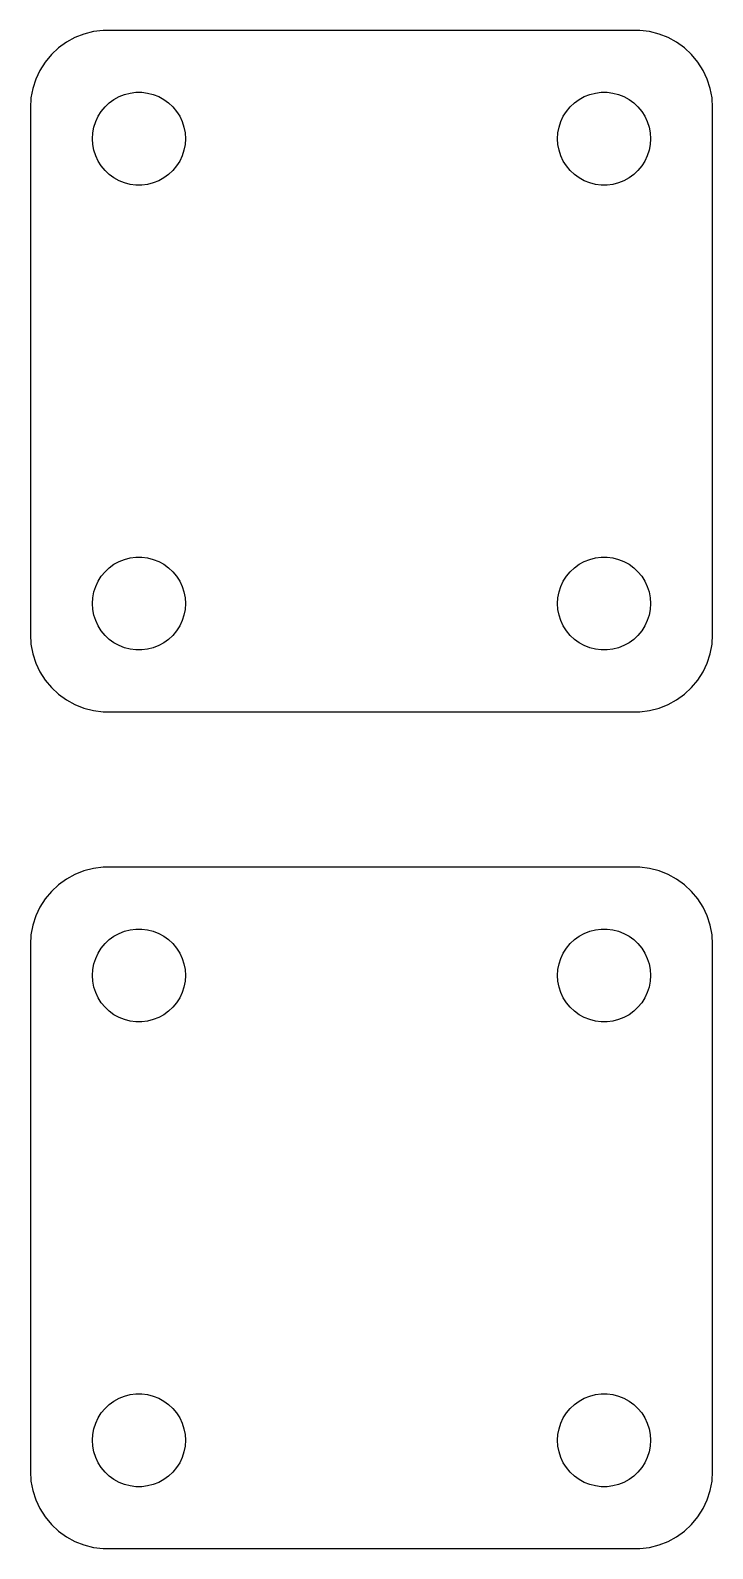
# Model space of a CAD drawing. Header units: metres. Extents: x -22 to 22, y 86 to 184.
import ezdxf

# ---------------------------------------------------------------- set-up
doc = ezdxf.new("R2010")
doc.units = ezdxf.units.M

msp = doc.modelspace()

# ---------------------------------------------------------------- linework, layer by layer
for p, q in [((-19.1289, 183.524), (-19.6791, 183.222)), ((-18.5451, 183.755), (-19.1289, 183.524)), ((-17.9369, 183.911), (-18.5451, 183.755)), ((-17.3139, 183.99), (-17.9369, 183.911)), ((17.3139, 183.99), (-17.3139, 183.99)), ((17.9369, 183.911), (17.3139, 183.99)), ((18.5451, 183.755), (17.9369, 183.911)), ((19.1289, 183.524), (18.5451, 183.755)), ((19.6791, 183.222), (19.1289, 183.524)), ((-20.6448, 182.423), (-21.0451, 181.939)), ((-20.1871, 182.853), (-20.6448, 182.423)), ((-19.6791, 183.222), (-20.1871, 182.853)), ((20.1871, 182.853), (19.6791, 183.222)), ((20.6448, 182.423), (20.1871, 182.853)), ((21.0451, 181.939), (20.6448, 182.423)), ((-21.3815, 181.409), (-21.6489, 180.841)), ((-21.0451, 181.939), (-21.3815, 181.409)), ((21.3815, 181.409), (21.0451, 181.939)), ((21.6489, 180.841), (21.3815, 181.409)), ((-21.6489, 180.841), (-21.8429, 180.243)), ((21.8429, 180.243), (21.6489, 180.841)), ((-21.9606, 179.627), (-22, 179)), ((-21.8429, 180.243), (-21.9606, 179.627)), ((-17.1869, 179.054), (-16.9123, 179.312)), ((-16.9123, 179.312), (-16.6075, 179.533)), ((-16.6075, 179.533), (-16.2773, 179.714)), ((-16.2773, 179.714), (-15.927, 179.853)), ((-15.927, 179.853), (-15.5621, 179.947)), ((-15.5621, 179.947), (-15.1884, 179.994)), ((-15.1884, 179.994), (-14.8116, 179.994)), ((-14.8116, 179.994), (-14.4379, 179.947)), ((-14.4379, 179.947), (-14.0729, 179.853)), ((-14.0729, 179.853), (-13.7227, 179.714)), ((-13.7227, 179.714), (-13.3925, 179.533)), ((-13.3925, 179.533), (-13.0877, 179.312)), ((-13.0877, 179.312), (-12.8131, 179.054)), ((12.8131, 179.054), (13.0877, 179.312)), ((13.0877, 179.312), (13.3925, 179.533)), ((13.3925, 179.533), (13.7227, 179.714)), ((13.7227, 179.714), (14.0729, 179.853)), ((14.0729, 179.853), (14.4379, 179.947)), ((14.4379, 179.947), (14.8116, 179.994)), ((14.8116, 179.994), (15.1884, 179.994)), ((15.1884, 179.994), (15.5621, 179.947)), ((15.5621, 179.947), (15.927, 179.853)), ((15.927, 179.853), (16.2773, 179.714)), ((16.2773, 179.714), (16.6075, 179.533)), ((16.6075, 179.533), (16.9123, 179.312)), ((16.9123, 179.312), (17.1869, 179.054)), ((21.9606, 179.627), (21.8429, 180.243)), ((22, 179), (21.9606, 179.627)), ((-22, 179), (-22, 145)), ((-17.7893, 178.104), (-17.6289, 178.445)), ((-17.6289, 178.445), (-17.427, 178.763)), ((-17.427, 178.763), (-17.1869, 179.054)), ((-12.8131, 179.054), (-12.5729, 178.763)), ((-12.5729, 178.763), (-12.3711, 178.445)), ((-12.3711, 178.445), (-12.2107, 178.104)), ((12.2107, 178.104), (12.3711, 178.445)), ((12.3711, 178.445), (12.5729, 178.763)), ((12.5729, 178.763), (12.8131, 179.054)), ((17.1869, 179.054), (17.427, 178.763)), ((17.427, 178.763), (17.6289, 178.445)), ((17.6289, 178.445), (17.7893, 178.104)), ((22, 145), (22, 179)), ((-18, 177), (-17.9763, 177.376)), ((-17.9763, 177.376), (-17.9057, 177.746)), ((-17.9057, 177.746), (-17.7893, 178.104)), ((-12.2107, 178.104), (-12.0942, 177.746)), ((-12.0942, 177.746), (-12.0237, 177.376)), ((-12.0237, 177.376), (-12, 177)), ((12, 177), (12.0237, 177.376)), ((12.0237, 177.376), (12.0942, 177.746)), ((12.0942, 177.746), (12.2107, 178.104)), ((17.7893, 178.104), (17.9057, 177.746)), ((17.9057, 177.746), (17.9763, 177.376)), ((17.9763, 177.376), (18, 177)), ((-17.9763, 176.624), (-18, 177)), ((-17.9057, 176.254), (-17.9763, 176.624)), ((-12.0237, 176.624), (-12.0942, 176.254)), ((-12, 177), (-12.0237, 176.624)), ((12.0237, 176.624), (12, 177)), ((12.0942, 176.254), (12.0237, 176.624)), ((17.9763, 176.624), (17.9057, 176.254)), ((18, 177), (17.9763, 176.624)), ((-17.7893, 175.896), (-17.9057, 176.254)), ((-17.6289, 175.555), (-17.7893, 175.896)), ((-17.427, 175.237), (-17.6289, 175.555)), ((-12.3711, 175.555), (-12.5729, 175.237)), ((-12.2107, 175.896), (-12.3711, 175.555)), ((-12.0942, 176.254), (-12.2107, 175.896)), ((12.2107, 175.896), (12.0942, 176.254)), ((12.3711, 175.555), (12.2107, 175.896)), ((12.5729, 175.237), (12.3711, 175.555)), ((17.6289, 175.555), (17.427, 175.237)), ((17.7893, 175.896), (17.6289, 175.555)), ((17.9057, 176.254), (17.7893, 175.896)), ((-17.1869, 174.946), (-17.427, 175.237)), ((-16.9123, 174.688), (-17.1869, 174.946)), ((-16.6075, 174.467), (-16.9123, 174.688)), ((-16.2773, 174.286), (-16.6075, 174.467)), ((-13.3925, 174.467), (-13.7227, 174.286)), ((-13.0877, 174.688), (-13.3925, 174.467)), ((-12.8131, 174.946), (-13.0877, 174.688)), ((-12.5729, 175.237), (-12.8131, 174.946)), ((12.8131, 174.946), (12.5729, 175.237)), ((13.0877, 174.688), (12.8131, 174.946)), ((13.3925, 174.467), (13.0877, 174.688)), ((13.7227, 174.286), (13.3925, 174.467)), ((16.6075, 174.467), (16.2773, 174.286)), ((16.9123, 174.688), (16.6075, 174.467)), ((17.1869, 174.946), (16.9123, 174.688)), ((17.427, 175.237), (17.1869, 174.946)), ((-15.927, 174.147), (-16.2773, 174.286)), ((-15.5621, 174.053), (-15.927, 174.147)), ((-15.1884, 174.006), (-15.5621, 174.053)), ((-14.8116, 174.006), (-15.1884, 174.006)), ((-14.4379, 174.053), (-14.8116, 174.006)), ((-14.0729, 174.147), (-14.4379, 174.053)), ((-13.7227, 174.286), (-14.0729, 174.147)), ((14.0729, 174.147), (13.7227, 174.286)), ((14.4379, 174.053), (14.0729, 174.147)), ((14.8116, 174.006), (14.4379, 174.053)), ((15.1884, 174.006), (14.8116, 174.006)), ((15.5621, 174.053), (15.1884, 174.006)), ((15.927, 174.147), (15.5621, 174.053)), ((16.2773, 174.286), (15.927, 174.147)), ((-15.927, 149.853), (-15.5621, 149.947)), ((-15.5621, 149.947), (-15.1884, 149.994)), ((-15.1884, 149.994), (-14.8116, 149.994)), ((-14.8116, 149.994), (-14.4379, 149.947)), ((-14.4379, 149.947), (-14.0729, 149.853)), ((14.0729, 149.853), (14.4379, 149.947)), ((14.4379, 149.947), (14.8116, 149.994)), ((14.8116, 149.994), (15.1884, 149.994)), ((15.1884, 149.994), (15.5621, 149.947)), ((15.5621, 149.947), (15.927, 149.853)), ((-17.427, 148.763), (-17.1869, 149.054)), ((-17.1869, 149.054), (-16.9123, 149.312)), ((-16.9123, 149.312), (-16.6075, 149.533)), ((-16.6075, 149.533), (-16.2773, 149.714)), ((-16.2773, 149.714), (-15.927, 149.853)), ((-14.0729, 149.853), (-13.7227, 149.714)), ((-13.7227, 149.714), (-13.3925, 149.533)), ((-13.3925, 149.533), (-13.0877, 149.312)), ((-13.0877, 149.312), (-12.8131, 149.054)), ((-12.8131, 149.054), (-12.5729, 148.763)), ((12.5729, 148.763), (12.8131, 149.054)), ((12.8131, 149.054), (13.0877, 149.312)), ((13.0877, 149.312), (13.3925, 149.533)), ((13.3925, 149.533), (13.7227, 149.714)), ((13.7227, 149.714), (14.0729, 149.853)), ((15.927, 149.853), (16.2773, 149.714)), ((16.2773, 149.714), (16.6075, 149.533)), ((16.6075, 149.533), (16.9123, 149.312)), ((16.9123, 149.312), (17.1869, 149.054)), ((17.1869, 149.054), (17.427, 148.763)), ((-17.9057, 147.746), (-17.7893, 148.104)), ((-17.7893, 148.104), (-17.6289, 148.445)), ((-17.6289, 148.445), (-17.427, 148.763)), ((-12.5729, 148.763), (-12.3711, 148.445)), ((-12.3711, 148.445), (-12.2107, 148.104)), ((-12.2107, 148.104), (-12.0942, 147.746)), ((12.0942, 147.746), (12.2107, 148.104)), ((12.2107, 148.104), (12.3711, 148.445)), ((12.3711, 148.445), (12.5729, 148.763)), ((17.427, 148.763), (17.6289, 148.445)), ((17.6289, 148.445), (17.7893, 148.104)), ((17.7893, 148.104), (17.9057, 147.746)), ((-18, 147), (-17.9763, 147.376)), ((-17.9763, 146.624), (-18, 147)), ((-17.9763, 147.376), (-17.9057, 147.746)), ((-12.0942, 147.746), (-12.0237, 147.376)), ((-12.0237, 147.376), (-12, 147)), ((-12, 147), (-12.0237, 146.624)), ((12, 147), (12.0237, 147.376)), ((12.0237, 146.624), (12, 147)), ((12.0237, 147.376), (12.0942, 147.746)), ((17.9057, 147.746), (17.9763, 147.376)), ((17.9763, 147.376), (18, 147)), ((18, 147), (17.9763, 146.624)), ((-17.9057, 146.254), (-17.9763, 146.624)), ((-17.7893, 145.896), (-17.9057, 146.254)), ((-12.0942, 146.254), (-12.2107, 145.896)), ((-12.0237, 146.624), (-12.0942, 146.254)), ((12.0942, 146.254), (12.0237, 146.624)), ((12.2107, 145.896), (12.0942, 146.254)), ((17.9057, 146.254), (17.7893, 145.896)), ((17.9763, 146.624), (17.9057, 146.254)), ((-17.6289, 145.555), (-17.7893, 145.896)), ((-17.427, 145.237), (-17.6289, 145.555)), ((-17.1869, 144.946), (-17.427, 145.237)), ((-12.5729, 145.237), (-12.8131, 144.946)), ((-12.3711, 145.555), (-12.5729, 145.237)), ((-12.2107, 145.896), (-12.3711, 145.555)), ((12.3711, 145.555), (12.2107, 145.896)), ((12.5729, 145.237), (12.3711, 145.555)), ((12.8131, 144.946), (12.5729, 145.237)), ((17.427, 145.237), (17.1869, 144.946)), ((17.6289, 145.555), (17.427, 145.237)), ((17.7893, 145.896), (17.6289, 145.555)), ((-22, 145), (-21.9606, 144.373)), ((-21.9606, 144.373), (-21.8429, 143.757)), ((-16.9123, 144.688), (-17.1869, 144.946)), ((-16.6075, 144.467), (-16.9123, 144.688)), ((-16.2773, 144.286), (-16.6075, 144.467)), ((-15.927, 144.147), (-16.2773, 144.286)), ((-15.5621, 144.053), (-15.927, 144.147)), ((-15.1884, 144.006), (-15.5621, 144.053)), ((-14.4379, 144.053), (-14.8116, 144.006)), ((-14.0729, 144.147), (-14.4379, 144.053)), ((-13.7227, 144.286), (-14.0729, 144.147)), ((-13.3925, 144.467), (-13.7227, 144.286)), ((-13.0877, 144.688), (-13.3925, 144.467)), ((-12.8131, 144.946), (-13.0877, 144.688)), ((13.0877, 144.688), (12.8131, 144.946)), ((13.3925, 144.467), (13.0877, 144.688)), ((13.7227, 144.286), (13.3925, 144.467)), ((14.0729, 144.147), (13.7227, 144.286)), ((14.4379, 144.053), (14.0729, 144.147)), ((14.8116, 144.006), (14.4379, 144.053)), ((15.5621, 144.053), (15.1884, 144.006)), ((15.927, 144.147), (15.5621, 144.053)), ((16.2773, 144.286), (15.927, 144.147)), ((16.6075, 144.467), (16.2773, 144.286)), ((16.9123, 144.688), (16.6075, 144.467)), ((17.1869, 144.946), (16.9123, 144.688)), ((21.8429, 143.757), (21.9606, 144.373)), ((21.9606, 144.373), (22, 145)), ((-21.8429, 143.757), (-21.6489, 143.159)), ((-21.6489, 143.159), (-21.3815, 142.591)), ((-14.8116, 144.006), (-15.1884, 144.006)), ((15.1884, 144.006), (14.8116, 144.006)), ((21.3815, 142.591), (21.6489, 143.159)), ((21.6489, 143.159), (21.8429, 143.757)), ((-21.3815, 142.591), (-21.0451, 142.061)), ((21.0451, 142.061), (21.3815, 142.591)), ((-21.0451, 142.061), (-20.6448, 141.577)), ((-20.6448, 141.577), (-20.1871, 141.147)), ((-20.1871, 141.147), (-19.6791, 140.778)), ((19.6791, 140.778), (20.1871, 141.147)), ((20.1871, 141.147), (20.6448, 141.577)), ((20.6448, 141.577), (21.0451, 142.061)), ((-19.6791, 140.778), (-19.1289, 140.476)), ((-19.1289, 140.476), (-18.5451, 140.245)), ((-18.5451, 140.245), (-17.9369, 140.089)), ((17.9369, 140.089), (18.5451, 140.245)), ((18.5451, 140.245), (19.1289, 140.476)), ((19.1289, 140.476), (19.6791, 140.778)), ((-17.9369, 140.089), (-17.3139, 140.01)), ((-17.3139, 140.01), (17.3139, 140.01)), ((17.3139, 140.01), (17.9369, 140.089)), ((-19.1289, 129.524), (-19.6791, 129.222)), ((-18.5451, 129.755), (-19.1289, 129.524)), ((-17.9369, 129.911), (-18.5451, 129.755)), ((-17.3139, 129.99), (-17.9369, 129.911)), ((17.3139, 129.99), (-17.3139, 129.99)), ((17.9369, 129.911), (17.3139, 129.99)), ((18.5451, 129.755), (17.9369, 129.911)), ((19.1289, 129.524), (18.5451, 129.755)), ((19.6791, 129.222), (19.1289, 129.524)), ((-20.6448, 128.423), (-21.0451, 127.939)), ((-20.1871, 128.853), (-20.6448, 128.423)), ((-19.6791, 129.222), (-20.1871, 128.853)), ((20.1871, 128.853), (19.6791, 129.222)), ((20.6448, 128.423), (20.1871, 128.853)), ((21.0451, 127.939), (20.6448, 128.423)), ((-21.3815, 127.409), (-21.6489, 126.841)), ((-21.0451, 127.939), (-21.3815, 127.409)), ((21.3815, 127.409), (21.0451, 127.939)), ((21.6489, 126.841), (21.3815, 127.409)), ((-21.6489, 126.841), (-21.8429, 126.243)), ((21.8429, 126.243), (21.6489, 126.841)), ((-21.9606, 125.627), (-22, 125)), ((-21.8429, 126.243), (-21.9606, 125.627)), ((-16.9123, 125.312), (-16.6075, 125.533)), ((-16.6075, 125.533), (-16.2773, 125.714)), ((-16.2773, 125.714), (-15.927, 125.853)), ((-15.927, 125.853), (-15.5621, 125.947)), ((-15.5621, 125.947), (-15.1884, 125.994)), ((-15.1884, 125.994), (-14.8116, 125.994)), ((-14.8116, 125.994), (-14.4379, 125.947)), ((-14.4379, 125.947), (-14.0729, 125.853)), ((-14.0729, 125.853), (-13.7227, 125.714)), ((-13.7227, 125.714), (-13.3925, 125.533)), ((-13.3925, 125.533), (-13.0877, 125.312)), ((13.0877, 125.312), (13.3925, 125.533)), ((13.3925, 125.533), (13.7227, 125.714)), ((13.7227, 125.714), (14.0729, 125.853)), ((14.0729, 125.853), (14.4379, 125.947)), ((14.4379, 125.947), (14.8116, 125.994)), ((14.8116, 125.994), (15.1884, 125.994)), ((15.1884, 125.994), (15.5621, 125.947)), ((15.5621, 125.947), (15.927, 125.853)), ((15.927, 125.853), (16.2773, 125.714)), ((16.2773, 125.714), (16.6075, 125.533)), ((16.6075, 125.533), (16.9123, 125.312)), ((21.9606, 125.627), (21.8429, 126.243)), ((22, 125), (21.9606, 125.627)), ((-22, 125), (-22, 91)), ((-17.7893, 124.104), (-17.6289, 124.445)), ((-17.6289, 124.445), (-17.427, 124.763)), ((-17.427, 124.763), (-17.1869, 125.054)), ((-17.1869, 125.054), (-16.9123, 125.312)), ((-13.0877, 125.312), (-12.8131, 125.054)), ((-12.8131, 125.054), (-12.5729, 124.763)), ((-12.5729, 124.763), (-12.3711, 124.445)), ((-12.3711, 124.445), (-12.2107, 124.104)), ((12.2107, 124.104), (12.3711, 124.445)), ((12.3711, 124.445), (12.5729, 124.763)), ((12.5729, 124.763), (12.8131, 125.054)), ((12.8131, 125.054), (13.0877, 125.312)), ((16.9123, 125.312), (17.1869, 125.054)), ((17.1869, 125.054), (17.427, 124.763)), ((17.427, 124.763), (17.6289, 124.445)), ((17.6289, 124.445), (17.7893, 124.104)), ((22, 91), (22, 125)), ((-17.9763, 123.376), (-17.9057, 123.746)), ((-17.9057, 123.746), (-17.7893, 124.104)), ((-12.2107, 124.104), (-12.0942, 123.746)), ((-12.0942, 123.746), (-12.0237, 123.376)), ((12.0237, 123.376), (12.0942, 123.746)), ((12.0942, 123.746), (12.2107, 124.104)), ((17.7893, 124.104), (17.9057, 123.746)), ((17.9057, 123.746), (17.9763, 123.376)), ((-18, 123), (-17.9763, 123.376)), ((-17.9763, 122.624), (-18, 123)), ((-17.9057, 122.254), (-17.9763, 122.624)), ((-12.0237, 122.624), (-12.0942, 122.254)), ((-12.0237, 123.376), (-12, 123)), ((-12, 123), (-12.0237, 122.624)), ((12, 123), (12.0237, 123.376)), ((12.0237, 122.624), (12, 123)), ((12.0942, 122.254), (12.0237, 122.624)), ((17.9763, 122.624), (17.9057, 122.254)), ((17.9763, 123.376), (18, 123)), ((18, 123), (17.9763, 122.624)), ((-17.7893, 121.896), (-17.9057, 122.254)), ((-17.6289, 121.555), (-17.7893, 121.896)), ((-17.427, 121.237), (-17.6289, 121.555)), ((-12.3711, 121.555), (-12.5729, 121.237)), ((-12.2107, 121.896), (-12.3711, 121.555)), ((-12.0942, 122.254), (-12.2107, 121.896)), ((12.2107, 121.896), (12.0942, 122.254)), ((12.3711, 121.555), (12.2107, 121.896)), ((12.5729, 121.237), (12.3711, 121.555)), ((17.6289, 121.555), (17.427, 121.237)), ((17.7893, 121.896), (17.6289, 121.555)), ((17.9057, 122.254), (17.7893, 121.896)), ((-17.1869, 120.946), (-17.427, 121.237)), ((-16.9123, 120.688), (-17.1869, 120.946)), ((-16.6075, 120.467), (-16.9123, 120.688)), ((-13.0877, 120.688), (-13.3925, 120.467)), ((-12.8131, 120.946), (-13.0877, 120.688)), ((-12.5729, 121.237), (-12.8131, 120.946)), ((12.8131, 120.946), (12.5729, 121.237)), ((13.0877, 120.688), (12.8131, 120.946)), ((13.3925, 120.467), (13.0877, 120.688)), ((16.9123, 120.688), (16.6075, 120.467)), ((17.1869, 120.946), (16.9123, 120.688)), ((17.427, 121.237), (17.1869, 120.946)), ((-16.2773, 120.286), (-16.6075, 120.467)), ((-15.927, 120.147), (-16.2773, 120.286)), ((-15.5621, 120.053), (-15.927, 120.147)), ((-15.1884, 120.006), (-15.5621, 120.053)), ((-14.8116, 120.006), (-15.1884, 120.006)), ((-14.4379, 120.053), (-14.8116, 120.006)), ((-14.0729, 120.147), (-14.4379, 120.053)), ((-13.7227, 120.286), (-14.0729, 120.147)), ((-13.3925, 120.467), (-13.7227, 120.286)), ((13.7227, 120.286), (13.3925, 120.467)), ((14.0729, 120.147), (13.7227, 120.286)), ((14.4379, 120.053), (14.0729, 120.147)), ((14.8116, 120.006), (14.4379, 120.053)), ((15.1884, 120.006), (14.8116, 120.006)), ((15.5621, 120.053), (15.1884, 120.006)), ((15.927, 120.147), (15.5621, 120.053)), ((16.2773, 120.286), (15.927, 120.147)), ((16.6075, 120.467), (16.2773, 120.286)), ((-17.427, 94.7634), (-17.1869, 95.0536)), ((-17.1869, 95.0536), (-16.9123, 95.3116)), ((-16.9123, 95.3116), (-16.6075, 95.533)), ((-16.6075, 95.533), (-16.2773, 95.7145)), ((-16.2773, 95.7145), (-15.927, 95.8532)), ((-15.927, 95.8532), (-15.5621, 95.9469)), ((-15.5621, 95.9469), (-15.1884, 95.9941)), ((-15.1884, 95.9941), (-14.8116, 95.9941)), ((-14.8116, 95.9941), (-14.4379, 95.9469)), ((-14.4379, 95.9469), (-14.0729, 95.8532)), ((-14.0729, 95.8532), (-13.7227, 95.7145)), ((-13.7227, 95.7145), (-13.3925, 95.533)), ((-13.3925, 95.533), (-13.0877, 95.3116)), ((-13.0877, 95.3116), (-12.8131, 95.0536)), ((-12.8131, 95.0536), (-12.5729, 94.7634)), ((12.5729, 94.7634), (12.8131, 95.0536)), ((12.8131, 95.0536), (13.0877, 95.3116)), ((13.0877, 95.3116), (13.3925, 95.533)), ((13.3925, 95.533), (13.7227, 95.7145)), ((13.7227, 95.7145), (14.0729, 95.8532)), ((14.0729, 95.8532), (14.4379, 95.9469)), ((14.4379, 95.9469), (14.8116, 95.9941)), ((14.8116, 95.9941), (15.1884, 95.9941)), ((15.1884, 95.9941), (15.5621, 95.9469)), ((15.5621, 95.9469), (15.927, 95.8532)), ((15.927, 95.8532), (16.2773, 95.7145)), ((16.2773, 95.7145), (16.6075, 95.533)), ((16.6075, 95.533), (16.9123, 95.3116)), ((16.9123, 95.3116), (17.1869, 95.0536)), ((17.1869, 95.0536), (17.427, 94.7634)), ((-17.9057, 93.7461), (-17.7893, 94.1044)), ((-17.7893, 94.1044), (-17.6289, 94.4453)), ((-17.6289, 94.4453), (-17.427, 94.7634)), ((-12.5729, 94.7634), (-12.3711, 94.4453)), ((-12.3711, 94.4453), (-12.2107, 94.1044)), ((-12.2107, 94.1044), (-12.0942, 93.7461)), ((12.0942, 93.7461), (12.2107, 94.1044)), ((12.2107, 94.1044), (12.3711, 94.4453)), ((12.3711, 94.4453), (12.5729, 94.7634)), ((17.427, 94.7634), (17.6289, 94.4453)), ((17.6289, 94.4453), (17.7893, 94.1044)), ((17.7893, 94.1044), (17.9057, 93.7461)), ((-18, 93), (-17.9763, 93.376)), ((-17.9763, 93.376), (-17.9057, 93.7461)), ((-12.0942, 93.7461), (-12.0237, 93.376)), ((-12.0237, 93.376), (-12, 93)), ((12, 93), (12.0237, 93.376)), ((12.0237, 93.376), (12.0942, 93.7461)), ((17.9057, 93.7461), (17.9763, 93.376)), ((17.9763, 93.376), (18, 93)), ((-17.9763, 92.624), (-18, 93)), ((-17.9057, 92.2539), (-17.9763, 92.624)), ((-17.7893, 91.8956), (-17.9057, 92.2539)), ((-12.0942, 92.2539), (-12.2107, 91.8956)), ((-12.0237, 92.624), (-12.0942, 92.2539)), ((-12, 93), (-12.0237, 92.624)), ((12.0237, 92.624), (12, 93)), ((12.0942, 92.2539), (12.0237, 92.624)), ((12.2107, 91.8956), (12.0942, 92.2539)), ((17.9057, 92.2539), (17.7893, 91.8956)), ((17.9763, 92.624), (17.9057, 92.2539)), ((18, 93), (17.9763, 92.624)), ((-17.6289, 91.5547), (-17.7893, 91.8956)), ((-17.427, 91.2366), (-17.6289, 91.5547)), ((-17.1869, 90.9464), (-17.427, 91.2366)), ((-12.5729, 91.2366), (-12.8131, 90.9464)), ((-12.3711, 91.5547), (-12.5729, 91.2366)), ((-12.2107, 91.8956), (-12.3711, 91.5547)), ((12.3711, 91.5547), (12.2107, 91.8956)), ((12.5729, 91.2366), (12.3711, 91.5547)), ((12.8131, 90.9464), (12.5729, 91.2366)), ((17.427, 91.2366), (17.1869, 90.9464)), ((17.6289, 91.5547), (17.427, 91.2366)), ((17.7893, 91.8956), (17.6289, 91.5547)), ((-22, 91), (-21.9606, 90.3733)), ((-21.9606, 90.3733), (-21.8429, 89.7566)), ((-16.9123, 90.6885), (-17.1869, 90.9464)), ((-16.6075, 90.467), (-16.9123, 90.6885)), ((-16.2773, 90.2855), (-16.6075, 90.467)), ((-15.927, 90.1468), (-16.2773, 90.2855)), ((-15.5621, 90.0531), (-15.927, 90.1468)), ((-14.0729, 90.1468), (-14.4379, 90.0531)), ((-13.7227, 90.2855), (-14.0729, 90.1468)), ((-13.3925, 90.467), (-13.7227, 90.2855)), ((-13.0877, 90.6885), (-13.3925, 90.467)), ((-12.8131, 90.9464), (-13.0877, 90.6885)), ((13.0877, 90.6885), (12.8131, 90.9464)), ((13.3925, 90.467), (13.0877, 90.6885)), ((13.7227, 90.2855), (13.3925, 90.467)), ((14.0729, 90.1468), (13.7227, 90.2855)), ((14.4379, 90.0531), (14.0729, 90.1468)), ((15.927, 90.1468), (15.5621, 90.0531)), ((16.2773, 90.2855), (15.927, 90.1468)), ((16.6075, 90.467), (16.2773, 90.2855)), ((16.9123, 90.6885), (16.6075, 90.467)), ((17.1869, 90.9464), (16.9123, 90.6885)), ((21.8429, 89.7566), (21.9606, 90.3733)), ((21.9606, 90.3733), (22, 91)), ((-21.8429, 89.7566), (-21.6489, 89.1594)), ((-15.1884, 90.0059), (-15.5621, 90.0531)), ((-14.8116, 90.0059), (-15.1884, 90.0059)), ((-14.4379, 90.0531), (-14.8116, 90.0059)), ((14.8116, 90.0059), (14.4379, 90.0531)), ((15.1884, 90.0059), (14.8116, 90.0059)), ((15.5621, 90.0531), (15.1884, 90.0059)), ((21.6489, 89.1594), (21.8429, 89.7566)), ((-21.6489, 89.1594), (-21.3815, 88.5912)), ((-21.3815, 88.5912), (-21.0451, 88.0611)), ((21.0451, 88.0611), (21.3815, 88.5912)), ((21.3815, 88.5912), (21.6489, 89.1594)), ((-21.0451, 88.0611), (-20.6448, 87.5773)), ((-20.6448, 87.5773), (-20.1871, 87.1474)), ((20.1871, 87.1474), (20.6448, 87.5773)), ((20.6448, 87.5773), (21.0451, 88.0611)), ((-20.1871, 87.1474), (-19.6791, 86.7784)), ((-19.6791, 86.7784), (-19.1289, 86.4759)), ((-19.1289, 86.4759), (-18.5451, 86.2447)), ((-18.5451, 86.2447), (-17.9369, 86.0886)), ((17.9369, 86.0886), (18.5451, 86.2447)), ((18.5451, 86.2447), (19.1289, 86.4759)), ((19.1289, 86.4759), (19.6791, 86.7784)), ((19.6791, 86.7784), (20.1871, 87.1474)), ((-17.9369, 86.0886), (-17.3139, 86.0099)), ((-17.3139, 86.0099), (17.3139, 86.0099)), ((17.3139, 86.0099), (17.9369, 86.0886))]:
    msp.add_line(p, q)

doc.saveas('drawing.dxf')
